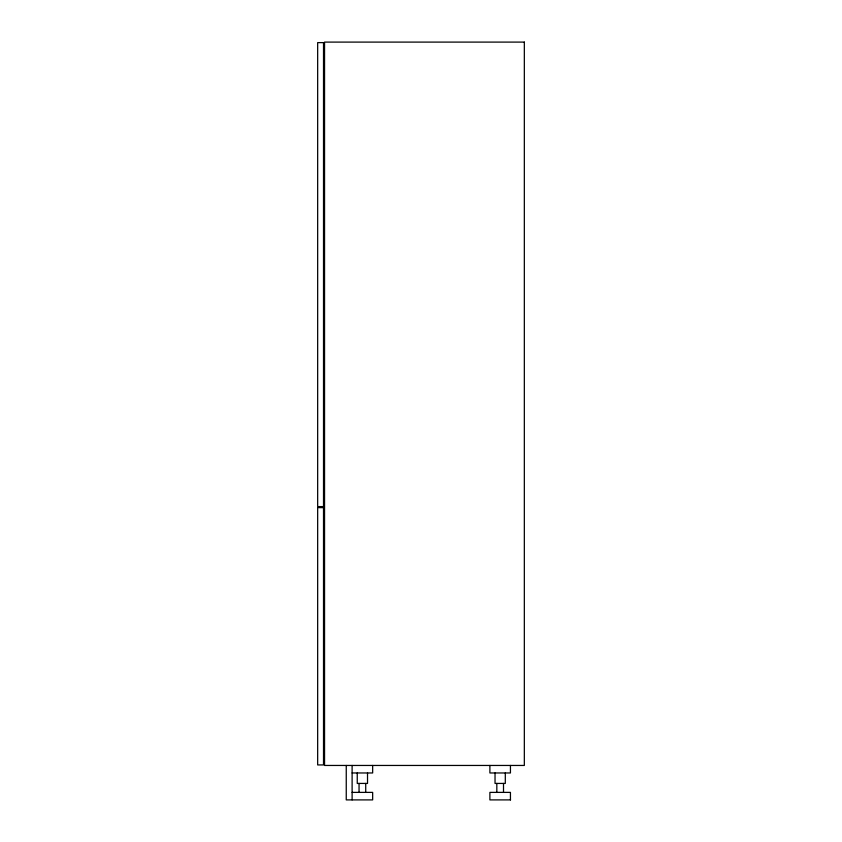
<?xml version="1.0" encoding="UTF-8"?>
<svg xmlns="http://www.w3.org/2000/svg" width="842" height="842" viewBox="0 0 842 842"><rect width="100%" height="100%" fill="white"/><g stroke="black" fill="none" stroke-linecap="round" stroke-linejoin="round"><path stroke-width="1.26" d="M352.114 772.967L372.659 772.967L372.659 765.452M352.114 792.385L372.659 792.385L372.659 799.9L346.251 799.9L346.251 765.452M510.557 799.9L489.886 799.9L489.886 792.385L510.441 792.385L510.441 799.9M510.441 765.452L510.441 772.967L489.886 772.967L489.886 765.452M505.305 772.967L505.305 783.428L495.033 783.428L495.033 772.967M503.505 783.428L503.505 792.385M496.822 783.428L496.822 792.385M367.522 772.967L367.522 783.428L357.25 783.428L357.25 772.967M365.723 783.428L365.723 792.385M359.05 783.428L359.05 792.385M352.114 765.452L352.114 799.9M524.334 42.1L324.549 42.1L324.549 765.452L524.334 765.452L524.334 42.1M323.517 42.616L317.666 42.616L317.666 506.6L323.517 506.6L323.517 42.616M323.517 507.631L317.666 507.631L317.666 764.936L323.517 764.936L323.517 507.631"/></g></svg>
